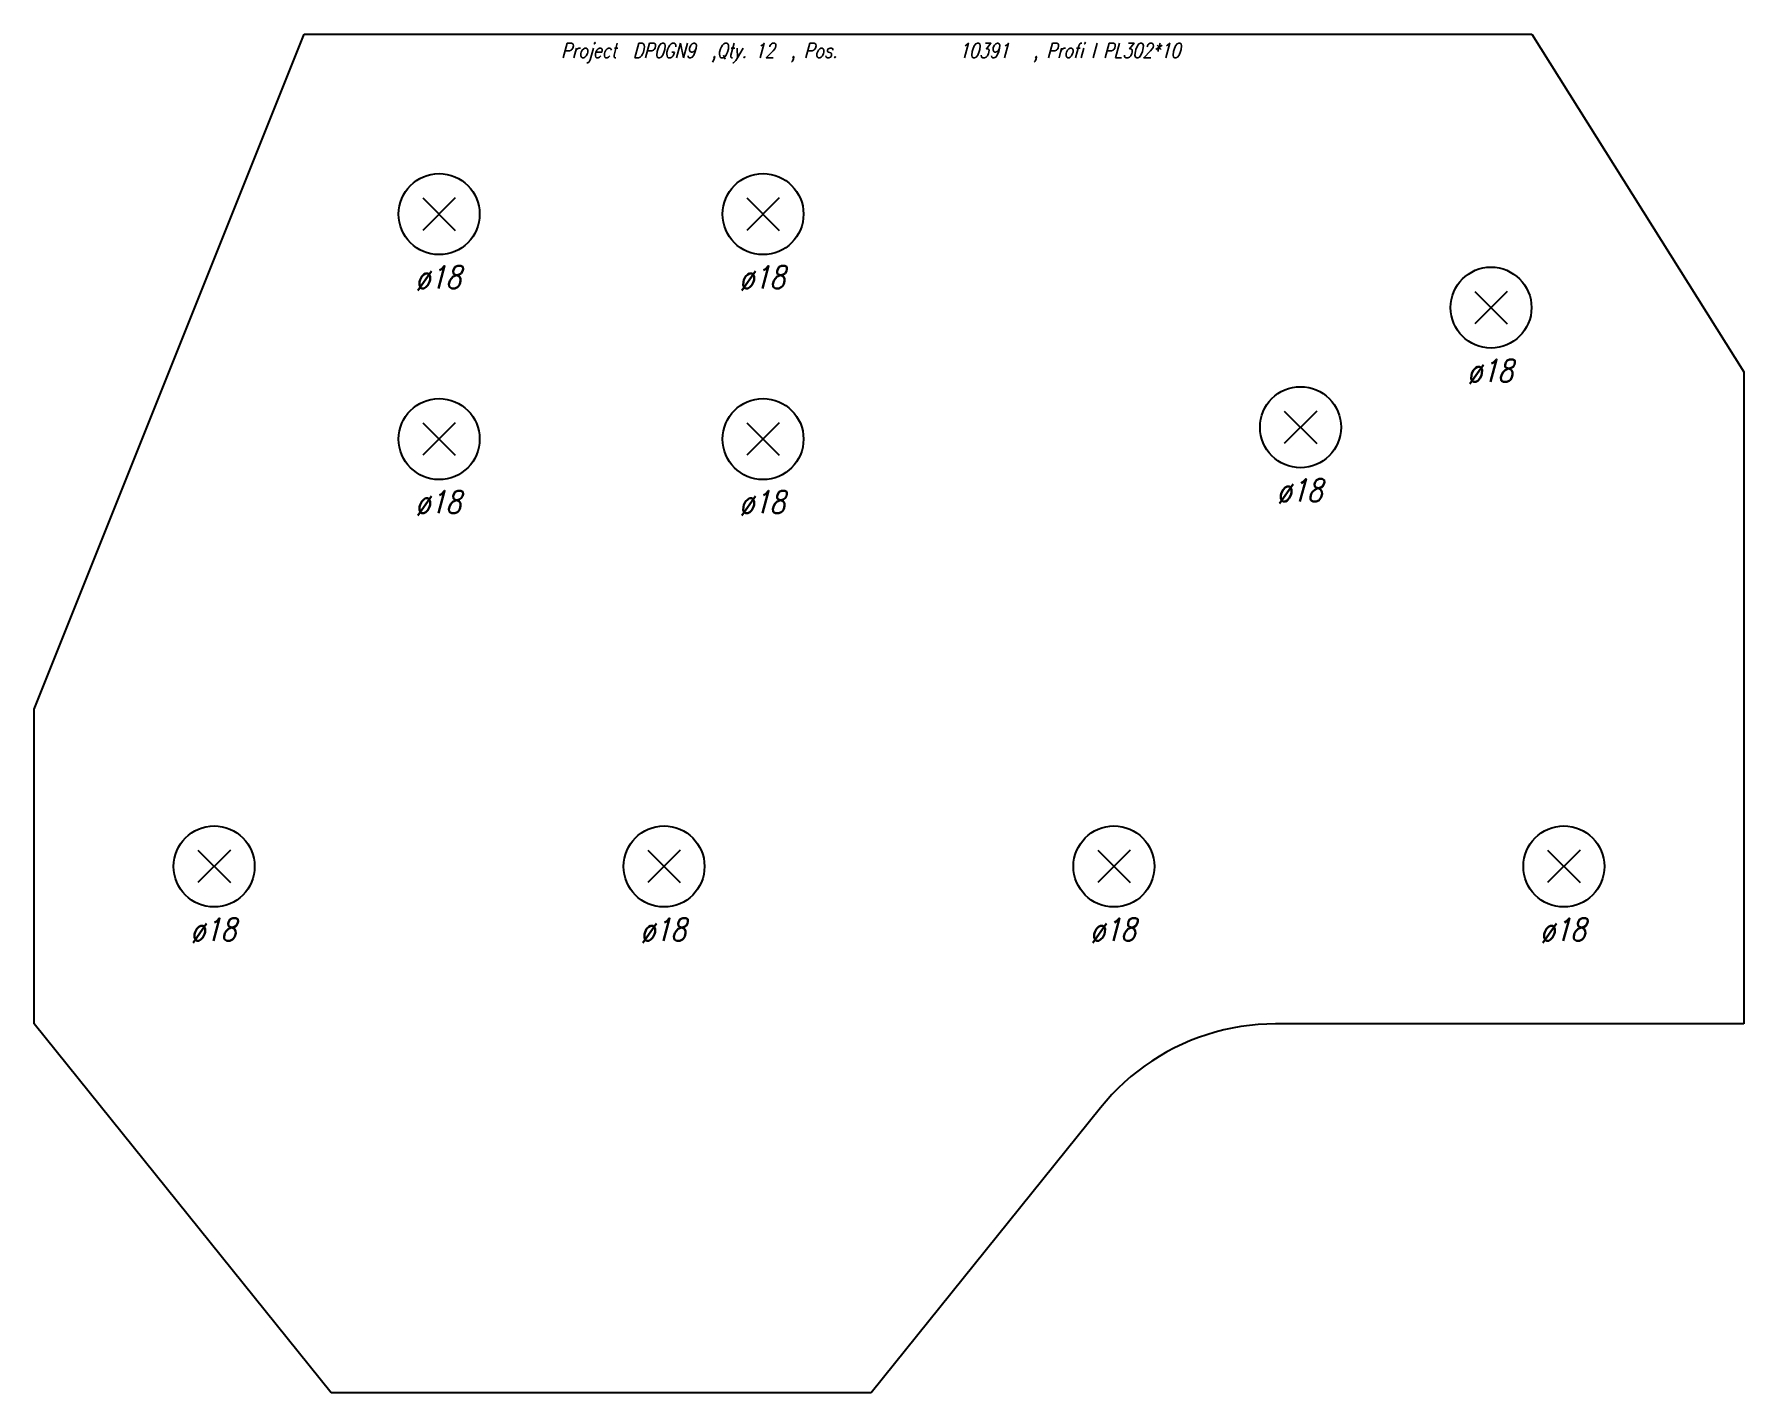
# Model space of a CAD drawing. Extents: x 0 to 380, y -151 to 151.
import ezdxf

# ---------------------------------------------------------------- set-up
doc = ezdxf.new("R2010")
doc.units = 0
doc.header["$LTSCALE"] = 10
for name, color, linetype in [('BEZ_SCHRAUBEN', 7, 'CONTINUOUS'), ('SCHRAUBEN', 7, 'CONTINUOUS'), ('TEILE', 7, 'CONTINUOUS'), ('UNTERSCHRIFT', 7, 'CONTINUOUS')]:
    doc.layers.add(name, color=color, linetype=linetype)
doc.styles.get("Standard").update_dxf_attribs({"font": 'ROMANS'})

msp = doc.modelspace()

# ---------------------------------------------------------------- linework, layer by layer
at = {"layer": 'SCHRAUBEN', "color": 6}
for p, q in [((93.599487, 114.59996), (86.399498, 107.399971)), ((86.399498, 114.59996), (93.599487, 107.399971)), ((165.600494, 114.59996), (158.400482, 107.399971)), ((158.400482, 114.59996), (165.600494, 107.399971)), ((327.410034, 93.824242), (320.210022, 86.624252)), ((320.210022, 93.824242), (327.410034, 86.624252)), ((285.06723, 67.23317), (277.867218, 60.033165)), ((277.867218, 67.23317), (285.06723, 60.033165)), ((93.599731, 64.599976), (86.399734, 57.399971)), ((86.399734, 64.599976), (93.599731, 57.399971)), ((165.60025, 64.599976), (158.400238, 57.399971)), ((158.400238, 64.599976), (165.60025, 57.399971)), ((43.600155, -30.400463), (36.40015, -37.600464)), ((36.40015, -30.400463), (43.600155, -37.600464)), ((143.600143, -30.400896), (136.400162, -37.600899)), ((136.400162, -30.400896), (143.600143, -37.600899)), ((243.599716, -30.400291), (236.399704, -37.600292)), ((236.399704, -30.400291), (243.599716, -37.600292)), ((343.599701, -30.400291), (336.399689, -37.600292)), ((336.399689, -30.400291), (343.599701, -37.600292))]:
    msp.add_line(p, q, dxfattribs=at)
at = {"layer": 'SCHRAUBEN', "color": 2}
for centre, radius in [((89.999496, 110.999969), 8.999992), ((162.000488, 110.999969), 9), ((323.810059, 90.224243), 9), ((281.467224, 63.633163), 9), ((89.999733, 60.999969), 8.999992), ((162.000244, 60.999969), 8.999985), ((40.000153, -34.000465), 9), ((140.000153, -34.000896), 9), ((239.99971, -34.00029), 9), ((339.999695, -34.00029), 9)]:
    msp.add_circle(centre, radius, dxfattribs=at)
at = {"layer": 'TEILE', "color": 2}
for p, q in [((0, 1.000129), (59.999382, 150.999832)), ((59.999382, 150.999832), (332.876831, 150.999832)), ((332.876831, 150.999832), (380, 75.962288)), ((380, 75.962288), (380, -68.999855)), ((0, -68.999855), (0, 1.000129)), ((65.999603, -150.999832), (0, -68.999855)), ((258.819641, -72.022125), (257.008881, -72.722137)), ((260.656219, -71.392937), (258.819641, -72.022125)), ((262.515839, -70.835526), (260.656219, -71.392937)), ((264.395721, -70.350716), (262.515839, -70.835526)), ((266.292999, -69.939255), (264.395721, -70.350716)), ((268.204773, -69.601753), (266.292999, -69.939255)), ((270.128265, -69.338722), (268.204773, -69.601753)), ((272.060486, -69.150558), (270.128265, -69.338722)), ((273.998566, -69.037544), (272.060486, -69.150558)), ((275.939575, -68.999855), (273.998566, -69.037544)), ((380, -68.999855), (275.939575, -68.999855)), ((251.758484, -75.236015), (250.077805, -76.207718)), ((253.475632, -74.330292), (251.758484, -75.236015)), ((255.226624, -73.491913), (253.475632, -74.330292)), ((257.008881, -72.722137), (255.226624, -73.491913)), ((245.27951, -79.503548), (243.769363, -80.723541)), ((246.835861, -78.343094), (245.27951, -79.503548)), ((248.436111, -77.243927), (246.835861, -78.343094)), ((250.077805, -76.207718), (248.436111, -77.243927)), ((240.896774, -83.334732), (239.538666, -84.721977)), ((242.307724, -82.001251), (240.896774, -83.334732)), ((243.769363, -80.723541), (242.307724, -82.001251)), ((238.235443, -86.160896), (236.989059, -87.649338)), ((239.538666, -84.721977), (238.235443, -86.160896)), ((236.989014, -87.649376), (185.999603, -150.999832)), ((236.989059, -87.649338), (236.989014, -87.649376)), ((185.999603, -150.999832), (65.999603, -150.999832))]:
    msp.add_line(p, q, dxfattribs=at)

# ---------------------------------------------------------------- texts
at = {"layer": 'BEZ_SCHRAUBEN', "color": 2, "oblique": 15}
for height, width, p in [(5, 0.8, (81.999496, 94.499977)), (5, 0.799999, (154.000488, 94.499977)), (4.999998, 0.8, (315.810089, 73.724258)), (5, 0.8, (81.999733, 44.499969)), (5, 0.799999, (154.000259, 44.499969)), (5, 0.8, (273.467224, 47.133163)), (5, 0.8, (32.000153, -50.500465)), (5, 0.8, (132.000153, -50.5009)), (5, 0.8, (231.999695, -50.50029)), (5, 0.8, (331.999695, -50.50029))]:
    msp.add_text(' ø18', height=height, dxfattribs=dict(at, width=width)).set_placement(p)
at = {"layer": 'UNTERSCHRIFT', "color": 2, "oblique": 15, "width": 0.8}
for s, p in [('Project  DP0GN9  ,Qty. 12  , Pos. ', (117.138092, 145.749832)), ('10391', (205.538086, 145.749832)), ('  , Profi l PL302*10', (218.538071, 145.749832))]:
    msp.add_text(s, height=3.25, dxfattribs=at).set_placement(p)

doc.saveas('drawing.dxf')
